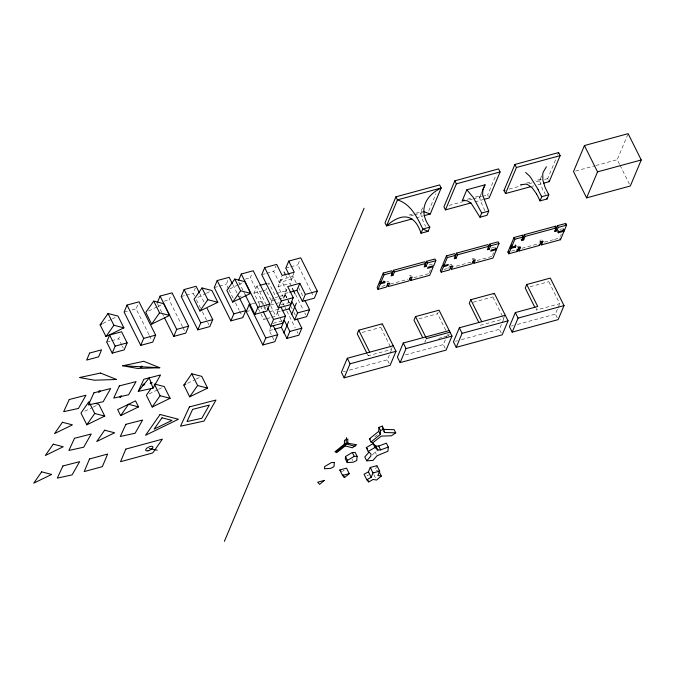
<?xml version="1.0" encoding="UTF-8"?>
<svg xmlns="http://www.w3.org/2000/svg" width="675" height="675" viewBox="0 0 675 675"><rect width="100%" height="100%" fill="white"/><g stroke="black" fill="none" stroke-linecap="round" stroke-linejoin="round"><path stroke-width="0.51" stroke-dasharray="3.38 2.53" d="M541.654 175.854L539.789 180.343A11.011 3.308 55.3 0 0 539.738 181.238L543.257 191.354M422.887 207.723C418.044 213.781 423.157 220.539 425.528 226.302M121.88 345.246L118.657 338.774L120.488 334.395M149.006 334.724L136.088 308.812L138.291 303.564M182.503 326.666L169.121 299.827L171.323 294.578M194.569 296.063L193.185 293.288L195.379 288.039M228.547 288.925L226.235 284.302L228.437 279.053M263.672 304.585L250.298 277.754L252.129 273.383M259.521 304.256L253.986 293.152L256.922 286.149L258.922 285.609M258.567 307.53L261.132 301.404L257.141 302.493M296.182 282.833L292.958 276.353L280.986 279.61L286.521 290.714L283.584 297.709L271.493 300.999L265.958 289.896L266.692 288.149M268.161 284.648L268.895 282.901L274.43 293.996L272.962 297.498M293.912 273.08L291.347 279.197L279.256 282.488L273.721 271.384L275.923 266.136M265.748 318.963L263.731 319.511L264.465 317.756M271.493 300.999L272.599 298.375M279.256 282.488L281.829 276.362M271.021 303.37L272.489 299.869M283.584 297.709L278.049 286.605L280.986 279.61M273.881 339.863L269.266 330.615L270.734 327.113M281.644 321.359L277.028 312.103L278.497 308.602M289.406 302.847L284.791 293.591L287.727 286.597M271.797 317.317L275.822 316.221L278.758 309.226L268.684 311.96M283.728 298.367L285.196 294.865L280.201 296.224M291.406 286.132L290.022 283.357L292.958 276.353M310.702 290.748L297.785 264.845L299.987 259.597M428.726 210.954L436.008 193.607M390.825 347.524L391.736 349.355L368.187 355.759L368.938 353.97M390.369 346.604L380.776 327.375L382.286 323.789M389.197 363.479L387.357 359.792L389.711 354.181M390.108 353.253L392.487 347.558M429.258 272.641L430.448 269.806M448.664 268.194L449.744 265.621M484.903 210.693L480.305 200.559L479.663 197.235L482.448 190.595M479.663 197.235L481.629 192.949M426.085 339.457L424.955 342.149L423.588 339.398M445.77 330.244L437.552 313.757L438.303 311.968M488.405 196.459L487.645 194.94L496.133 174.69M376.945 465.649L375.114 470.011L378.599 470.576M445.171 348.258L443.332 344.571L445.686 338.96M446.074 338.032L447.643 334.285M449.263 333.948L448.512 335.745L447.601 333.914M492.438 255.462L493.627 252.627M502.419 316.136L492.826 296.899L494.328 293.321M516.24 249.826L516.485 249.252M548.083 179.364L547.695 178.605L556.538 157.537M557.575 155.056L557.837 154.44M501.247 333.011L499.407 329.324L501.795 323.629M502.192 322.684L505.288 315.301M538.987 243.127L539.224 242.561M539.705 241.414L539.949 240.84M559.938 237.254L560.258 236.478M560.587 235.71L561.237 234.166M536.954 308.273L536.203 310.07L559.761 303.666L548.8 281.677L549.551 279.889M619.566 164.396L617.228 159.697L627.733 134.637M557.221 317.79L555.382 314.103L557.769 308.407M558.166 307.462L559.761 303.666M539.865 180.107L541.198 179.145M420.989 212.254L422.483 211.477M372.406 455.009L375.131 451.904L378.38 450.2M342.546 471.471L344.132 470.146M374.76 436.86L378.861 433.637M366.854 475.951L368.609 474.972M102.954 323.443L111.434 319.309M112.371 318.853L115.197 317.478M148.627 311.023L157.098 306.889M158.043 306.433L161.806 304.594M197.843 297.43L205.377 293.76M206.322 293.304L210.085 291.465M229.686 288.976L238.165 284.842M239.102 284.386L242.873 282.555M84.746 411.218L92.281 407.548M93.218 407.093L96.989 405.253M149.175 393.905L157.655 389.77M158.591 389.315L162.363 387.475M187.625 383.248L195.151 379.578M196.096 379.114L199.859 377.283M540.962 179.179L535.216 180.748M409.084 215.047L415.041 213.427M416.036 213.157L421.993 211.537M526.551 183.102L531.503 181.752M467.345 199.235L471.386 198.138M475.436 197.032L480.49 195.657M410.434 215.932L413.48 215.106M414.501 214.827L422.634 212.617M449.01 205.445L463.244 201.572M469.344 199.91L472.399 199.083M473.411 198.804L481.545 196.594M482.557 196.315L487.645 194.94M509.186 189.076L521.682 185.684M528.964 183.701L532.086 182.849M536.254 181.718L541.451 180.301M544.573 179.457L547.695 178.605M575.547 171.037L594.861 165.78M595.873 165.502L617.228 159.697M416.019 217.882L423.132 215.941M474.93 201.859L483.064 199.648M532.297 186.258L533.706 185.878M537.941 184.722L542.168 183.575M124.124 312.069L128.115 310.981M132.106 309.901L136.088 308.812M164.135 301.185L169.121 299.827M181.212 296.544L185.203 295.456M186.199 295.186L193.185 293.288M214.262 287.55L218.253 286.47M219.257 286.2L226.235 284.302M245.312 279.113L250.298 277.754M261.748 274.641L265.739 273.552M266.735 273.282L273.721 271.384M285.812 268.102L289.803 267.013M290.798 266.743L297.785 264.845M238.022 296.907L242.055 295.81M253.986 293.152L261.968 290.984M262.963 290.706L265.958 289.896M278.049 286.605L290.022 283.357M276.446 293.456L286.521 290.714M106.684 342.031L110.675 340.942M111.67 340.673L118.657 338.774M284.791 293.591L289.828 292.224M252.155 303.851L256.146 302.763M275.214 297.574L279.205 296.494M246.223 311.664L250.214 310.576M270.287 305.117L279.264 302.678M280.977 304.83L289.035 302.636M429.055 265.005L432.894 263.967M491.273 248.088L496.074 246.78M559.803 229.449L561.727 228.926M562.688 228.665L563.65 228.403M386.927 281.948L388.817 281.433M409.438 275.83L411.32 275.316M450.107 264.769L451.988 264.254M474.5 258.137L472.61 258.643L471.175 262.077L453.499 266.887M517.683 246.392L518.94 246.046M540.186 240.266L541.443 239.929M277.028 312.103L281.062 311.006M381.78 286.386L385.493 285.382M390.319 284.065L407.995 279.256M413.876 277.661L428.861 273.586M444.032 269.46L447.744 268.448M477.056 260.483L492.041 256.407M511.473 251.117L515.05 250.147M521.994 248.257L537.46 244.055M544.43 242.156L553.289 239.752M554.555 239.406L559.617 238.03M266.76 318.684L270.785 317.596M273.215 323.342L282.277 320.878M269.266 330.615L273.299 329.518M362.129 332.446L380.776 327.375M473.2 302.24L492.826 296.899M530.153 286.748L548.8 281.677M418.905 318.836L437.552 313.757M480.229 325.291L503.786 318.887L502.875 317.048M438.699 338.411L442.623 337.348M443.61 337.078L446.555 336.277M343.406 371.748L345.406 371.208M349.397 370.119L387.357 359.792M405.371 354.898L443.332 344.571M455.456 341.28L457.456 340.732M461.447 339.643L499.407 329.324M511.422 326.059L513.422 325.51M517.421 324.43L555.382 314.103M620.038 165.333L629.395 184.115M367.267 353.928L368.187 355.759M311.158 291.676L313.47 296.3M298.493 287.457L303.1 296.713M289.499 275.501L291.347 279.197M375.131 451.904L376.287 454.224M295.557 294.452L302.94 309.26M304.779 312.964L305.707 314.812M285.879 275.56L286.774 277.349M285.196 294.865L287.499 299.489M287.963 300.417L289.347 303.193M290.731 305.969L292.115 308.745M293.962 312.441L295.346 315.217M373.849 474.559L375.671 478.212M282.724 302.788L284.563 306.492M285.027 307.412L286.411 310.188M286.875 311.116L295.177 327.772M297.017 331.476L297.945 333.323M351.962 459.084L352.73 460.628M270.751 306.045L275.822 316.221M256.922 286.149L265.688 303.733M266.152 304.661L267.536 307.437M264.136 305.513L265.984 309.218M261.132 301.404L263.436 306.037M263.9 306.956L265.283 309.732M260.449 306.104L262.752 310.728M258.196 308.407L260.508 313.031M260.963 313.959L263.731 319.511M238.79 281.939L242.941 290.267M243.861 292.115L245.244 294.891M232.858 284.698L237.009 293.026M237.473 293.954L238.857 296.73M229.002 289.853L233.618 299.101M235.465 302.805L239.153 310.205M239.617 311.133L242.384 316.685M199.808 293.692L203.96 302.02M196.408 299.767L198.72 304.391M199.176 305.319L200.559 308.095M202.407 311.791L208.87 324.751M182.959 327.586L184.807 331.29M157.613 304.012L161.764 312.339M162.683 314.187L163.612 316.043M149.47 335.644L151.774 340.276M122.344 346.174L123.263 348.022M545.383 194.349A76.773 22.461 55.5 0 1 544.134 191.793"/><path stroke-width="1.01" d="M344.334 444.226L344.495 440.303L347.853 439.028L347.676 443.205L356.602 444.757L352.299 447.778L345.262 445.913L337.07 452.351L334.96 451.803L344.334 444.226L348.131 442.986M378.751 431.308L369.377 438.885L370.938 442.015L380.312 434.438L378.751 431.308L378.911 427.393L382.278 426.111L383.839 429.241L384.488 432.506L395.719 432.818L394.158 429.688L382.927 429.376M380.312 434.438L380.472 430.523L378.911 427.393M346.435 437.56L346.132 443.947L345.262 445.913M357.1 456.308L356.754 460.477L353.506 462.173L347.245 462.577L345.322 458.713L345.507 456.502L352.308 452.503L355.168 452.444L357.1 456.308L354.232 456.368L347.431 460.367L347.245 462.577M366.711 460.822L370.803 456.173L370.988 453.954L368.196 451.465L366.272 447.601L373.073 443.61L375.857 446.099L378.726 446.04L386.37 443.171L388.294 447.036L387.948 451.204L377.055 455.768L372.971 460.417L366.711 460.822L364.787 456.958L368.871 452.301M109.62 335.028L106.684 342.031L112.219 353.135L124.192 349.878L127.128 342.875L121.584 331.771L109.62 335.028L115.155 346.132L112.219 353.135M127.052 305.066L124.124 312.069L140.729 345.381L152.702 342.124L155.638 335.121L139.025 301.818L127.052 305.066L143.665 338.377L140.729 345.381M157.148 303.083L160.085 296.089L172.057 292.832L188.662 326.143L185.726 333.138L173.762 336.395L164.531 317.891M199.344 292.764L196.113 286.284L184.148 289.541L181.212 296.544L197.817 329.856L209.79 326.599L212.726 319.596L207.191 308.492M173.762 336.395L176.69 329.4L160.085 296.089M232.403 283.778L229.171 277.298L217.198 280.555L214.262 287.55L230.875 320.861L242.84 317.613L245.776 310.61L239.321 297.658M197.817 329.856L200.753 322.852L184.148 289.541M238.688 280.133L241.262 274.016L253.235 270.759L269.84 304.071L266.903 311.065L254.931 314.322L245.244 294.891M230.875 320.861L233.803 313.867L217.198 280.555M251.159 304.121L249.159 304.661L246.223 311.664L262.837 344.976L274.809 341.719L277.737 334.716L273.13 325.468M288.748 261.098L294.283 272.202L282.192 275.493L276.657 264.389L264.684 267.646L261.748 274.641L278.362 307.952L290.326 304.695L293.262 297.7L287.727 286.597L299.818 283.306L305.353 294.41L302.417 301.404L314.39 298.156L317.326 291.153L300.721 257.842L288.748 261.098L285.812 268.102L289.043 274.573M254.931 314.322L257.867 307.319L241.262 274.016M262.837 344.976L265.773 337.973L249.159 304.661M280.893 306.956L285.5 316.204L282.572 323.207L270.599 326.464L273.535 319.461L267.992 308.357M278.362 307.952L281.289 300.949L264.684 267.646M286.892 338.428L281.357 327.324L284.293 320.33L289.828 331.433L286.892 338.428L298.865 335.171L301.801 328.177L297.186 318.921M294.654 319.916L289.119 308.812L292.056 301.818L297.591 312.922L294.654 319.916L306.627 316.659L309.563 309.665L304.948 300.409M302.417 301.404L296.882 290.301L299.818 283.306M283.787 333.07L288.613 321.562M291.549 314.567L296.376 303.05M224.404 541.333L364.095 208.212M424.153 215.671L430.253 214.009L441.163 187.979L439.644 184.933L395.93 196.822L385.012 222.843L386.539 225.897L411.952 218.987M393.238 345.769L347.288 358.265L341.407 372.288L344.166 377.823L390.116 365.327L395.997 351.295L382.286 323.789L358.729 330.193L357.227 333.779L366.812 353.008M381.198 281.711L379.434 282.192L377.148 287.643L378 289.356L386.345 287.086L388.091 283.154M380.759 282.774L384.117 274.767L392.462 272.498L391.61 270.793L383.265 273.063L379.907 281.07L380.759 282.774L385.155 281.576L384.683 282.698L380.287 283.897L378 289.356M344.166 377.823L350.047 363.791L347.288 358.265M393.491 270.278L391.019 275.932L392.901 275.417L394.343 271.983L393.491 270.278L424.752 261.782L425.604 263.486L424.17 266.912L426.052 266.406L427.486 262.972L426.642 261.267L434.978 258.998L435.831 260.702L433.747 265.672L427.984 267.233L427.511 268.355L433.274 266.794L429.713 275.29L410.729 280.454L409.885 278.75M410.602 277.028L408.848 280.96L388.226 286.571L389.669 283.137L387.779 283.652M421.04 233.238C414.484 213.131 401.212 212.785 386.539 225.897L397.448 199.868L441.163 187.979C424.482 196.18 418.12 211.385 429.84 227.129L428.085 231.323L421.04 233.238L422.795 229.044C417.26 217.35 410.788 204.019 397.448 199.868L395.93 196.822M410.729 280.454L412.172 277.02L410.282 277.535M484.085 199.37L489.164 197.986L500.082 171.956L498.555 168.91L454.84 180.799L443.931 206.828L445.449 209.874L470.863 202.964M445.449 209.874L456.368 183.845L454.84 180.799M426.642 261.267L425.199 264.693L426.052 266.406M485.038 184.815L482.844 189.65L482.617 195.041L488.759 211.106L486.996 215.3L479.95 217.215L471.032 203.082L466.931 200.703L462.282 200.61L466.83 189.768L485.038 184.815L482.389 191.143M449.212 330.548L403.262 343.043L397.381 357.067L400.14 362.602L446.091 350.106L451.972 336.074L439.054 310.179L415.505 316.583L413.994 320.169L422.677 337.567M400.14 362.602L406.021 348.57L403.262 343.043M495.602 247.902L496.454 249.607L490.691 251.176L491.164 250.054L496.927 248.484L499.011 243.523L498.158 241.819L489.814 244.088L490.666 245.793L489.232 249.218L487.342 249.733L488.784 246.299L487.932 244.595L456.671 253.1L457.523 254.804L456.081 258.238L454.199 258.744L455.633 255.319L454.781 253.614L446.445 255.876L443.087 263.891L443.939 265.596L448.335 264.398L447.862 265.52L443.467 266.718L441.18 272.168L449.516 269.907L450.959 266.473L452.841 265.958L451.406 269.392L472.028 263.782L473.774 259.85M443.939 265.596L447.297 257.588L446.445 255.876M451.271 265.967L450.554 267.688L451.406 269.392M456.671 253.1L455.228 256.534L456.081 258.238M381.333 476.052L376.582 480.035L373.098 479.469L368.702 481.916L366.778 479.756L364.053 474.28L368.44 471.825L370.271 467.463L376.945 465.649L379.679 471.125L377.848 475.487L381.333 476.052L379.055 471.487M479.95 217.215L481.714 213.022L473.352 197.564L466.83 189.768M366.778 479.756L371.174 477.301L372.997 472.939L370.271 467.463M530.888 186.646L505.507 193.548L503.98 190.493L514.898 164.464L558.613 152.575L560.132 155.63L549.222 181.659L543.577 183.187M496.454 249.607L492.893 258.112L473.909 263.267L475.343 259.841L473.462 260.348M505.507 193.548L516.417 167.518L514.898 164.464M489.814 244.088L488.379 247.514L489.232 249.218M505.288 315.301L459.337 327.797L453.457 341.82L456.216 347.347L502.166 334.851L508.047 320.827L494.328 293.321L470.77 299.725L469.268 303.303L478.862 322.54M456.216 347.347L462.097 333.323L459.337 327.797M517.961 246.957L518.527 248.096L517.092 251.53L508.748 253.792L507.904 252.087L510.19 246.637L511.287 246.333M515.337 244.882L515.903 246.021L511.507 247.219L510.654 245.514L514.013 237.507L522.357 235.238L523.209 236.942L521.767 240.376L523.657 239.861L525.091 236.427L524.239 234.723L555.508 226.218L556.352 227.922L554.917 231.356L556.799 230.842L558.242 227.416L557.39 225.712L565.734 223.442L566.578 225.146L564.502 230.116L558.731 231.677L558.267 232.799L564.03 231.238L563.178 229.525L562.857 230.302M508.748 253.792L511.034 248.341L510.19 246.637M511.507 247.219L514.865 239.212L514.013 237.507M511.034 248.341L515.438 247.143L515.903 246.021M522.121 235.811L522.357 235.238M540.751 241.405L541.038 241.979L539.595 245.405L518.974 251.016L518.13 249.311L518.847 247.59M523.657 239.861L522.804 238.157L524.239 234.723M558.352 153.2L558.613 152.575M518.974 251.016L520.417 247.582L519.851 246.442M548.488 194.206L548.809 194.771L547.054 198.965L540.008 200.888L541.763 196.687L541.485 196.104M564.03 231.238L560.461 239.735L541.485 244.898L540.633 243.186L541.35 241.473M541.485 244.898L542.919 241.464L542.641 240.891M584.423 145.555L573.514 171.585L586.617 197.876L630.332 185.988L641.25 159.967L628.138 133.667L584.423 145.555L597.535 171.855L586.617 197.876M526.745 284.504L537.705 306.484L515.312 312.576L509.431 326.599L512.182 332.125L558.141 319.629L564.022 305.606L550.302 278.1L526.745 284.504L525.243 288.082L534.836 307.319M555.027 227.365L555.508 226.218M512.182 332.125L518.062 318.102L515.312 312.576M556.799 230.842L555.947 229.137L557.39 225.712M565.431 224.151L565.734 223.442M138.248 391.399L143.834 379.249L160.557 374.946L153.056 388.142L138.248 391.399L149.226 377.857L153.056 388.142M100.128 324.818L108.034 313.504L118.024 316.094L123.879 327.839L105.983 336.555L100.128 324.818L102.018 323.899M105.983 336.555L113.889 325.249L108.034 313.504M153.706 301.084L145.8 312.398L151.656 324.143L169.543 315.419L163.688 303.683L153.706 301.084L159.562 312.829L169.543 315.419M151.656 324.143L159.562 312.829M86.83 424.803L94.736 413.488L88.881 401.743L80.975 413.058L86.83 424.803L104.726 416.078L98.871 404.342L94.871 403.304M201.985 287.955L194.079 299.27L199.935 311.006L217.823 302.29L211.975 290.545L201.985 287.955L207.841 299.7L217.823 302.29M120.639 415.606L128.554 404.291L138.535 406.89L135.532 400.866L117.636 409.582L120.639 415.606L138.535 406.89M199.935 311.006L207.841 299.7M150.871 388.817L146.348 395.28L152.204 407.025L170.1 398.301L164.244 386.564L155.258 384.227M234.773 279.045L226.859 290.351L232.715 302.096L250.611 293.38L244.755 281.635L234.773 279.045L240.621 290.782L250.611 293.38M152.204 407.025L160.11 395.71L154.254 383.965M232.715 302.096L240.621 290.782M183.853 385.079L191.759 373.773L201.749 376.363L207.605 388.108L189.709 396.824L183.853 385.079L185.735 384.159M189.709 396.824L197.615 385.509L191.759 373.773M546.379 166.801L543.265 172.057A11.011 9.467 -66.7 0 0 542.759 173.964L542.877 180.115L545.02 187.152A59.046 50.625 -67 0 0 545.957 189.16A83.557 71.685 -67 0 0 548.539 194.164M395.719 432.818L391.508 435.772L381.24 436.126L373.047 442.572L370.938 442.015M344.486 477.613L349.237 473.631L346.511 468.155L339.829 469.977L342.562 475.453L344.486 477.613L343.119 474.879M336.091 452.039L346.132 443.947L355.067 446.276M368.196 451.465L374.996 447.474L377.789 449.963L380.649 449.904L388.294 447.036M380.472 430.523L383.839 429.241M520.467 184.781L525.867 184.132A11.011 9.458 -66.9 0 1 527.521 184.545L532.035 187.642L536.574 193.902M456.368 183.845L500.082 171.956M516.417 167.518L560.132 155.63M462.282 200.61L464.307 200.062M503.98 190.493L505.027 190.207M597.535 171.855L641.25 159.967M429.84 227.129L422.795 229.044L428.085 231.323M481.714 213.022L488.759 211.106M541.763 196.687L548.809 194.771M259.917 285.339L266.903 283.441M289.828 292.224L296.882 290.301M115.155 346.132L127.128 342.875M143.665 338.377L155.638 335.121M176.69 329.4L188.662 326.143M200.753 322.852L212.726 319.596M233.803 313.867L245.776 310.61M257.867 307.319L269.84 304.071M281.289 300.949L293.262 297.7M305.353 294.41L317.326 291.153M394.343 271.983L425.604 263.486M427.486 262.972L435.831 260.702M447.297 257.588L455.633 255.319M457.523 254.804L488.784 246.299M490.666 245.793L499.011 243.523M514.865 239.212L523.209 236.942M525.091 236.427L556.352 227.922M558.242 227.416L566.578 225.146M522.172 238.326L522.804 238.157M555.322 229.314L555.947 229.137M510.654 245.514L511.76 245.211M282.066 310.736L289.119 308.812M518.527 248.096L520.417 247.582M541.038 241.979L542.919 241.464M507.904 252.087L509.093 251.767M518.13 249.311L519.413 248.957M540.633 243.186L541.898 242.848M273.535 319.461L285.5 316.204M297.591 312.922L309.563 309.665M274.303 329.24L281.357 327.324M265.773 337.973L277.737 334.716M289.828 331.433L301.801 328.177M450.014 332.159L426.465 338.563L415.505 316.583M350.047 363.791L395.997 351.295M406.021 348.57L451.972 336.074M462.097 333.323L508.047 320.827M518.062 318.102L564.022 305.606M342.562 475.453L349.237 473.631M372.997 472.939L379.679 471.125M122.707 365.799L143.733 361.302L159.773 367.732L137.675 368.449L122.707 365.799L159.773 367.732M369.377 438.885L370.516 439.121M149.318 448.571L157.224 450.208M423.664 211.587L430.253 214.009M113.889 325.249L123.879 327.839M197.615 385.509L207.605 388.108M160.11 395.71L170.1 398.301M94.736 413.488L104.726 416.078M525.639 172.437L529.343 175.846A11.011 3.291 55.2 0 1 530.567 177.297L538.312 189.743M366.272 447.601L367.664 448.85M339.829 469.977L341.111 471.42M546.742 198.374L547.054 198.965M548.842 180.892L549.222 181.659M564.072 229.255L564.502 230.116M558.166 230.546L558.731 231.677M557.702 231.668L558.267 232.799M560.039 238.882L560.461 239.735M554.631 230.791L554.917 231.356M539.173 244.552L539.595 245.405M521.201 239.237L521.767 240.376M514.865 246.004L515.438 247.143M516.67 250.678L517.092 251.53M473.057 261.562L473.909 263.267M470.77 299.725L481.731 321.705M443.467 266.718L442.614 265.013L440.328 270.464L441.18 272.168M392.057 273.712L392.901 275.417M383.265 273.063L384.117 274.767M387.374 284.867L388.226 286.571M383.839 280.994L384.683 282.698M379.434 282.192L380.287 283.897M358.729 330.193L369.689 352.173M383.704 430.937L384.488 432.506M378.726 446.04L380.649 449.904M375.857 446.099L377.789 449.963M373.073 443.61L374.996 447.474M284.091 271.983L285.432 274.666M292.309 288.453L294.983 293.811M368.44 471.825L371.174 477.301M367.791 480.094L368.702 481.916M352.308 452.503L354.232 456.368M345.507 456.502L347.431 460.367M263.216 311.656L270.599 326.464M539.738 200.273L540.008 200.888M382.278 426.111L382.759 428.558M547.602 198.678A76.773 22.461 55.5 0 1 547.29 198.079M536.532 193.928A62.944 54 -67 0 1 537.578 195.851A83.565 71.685 -67 0 1 539.679 200.315M538.051 189.641A62.927 18.681 55.3 0 1 539.063 191.616A83.557 24.899 55.3 0 1 541.232 195.978M334.327 462.502L333.982 466.661L330.733 468.366L324.473 468.771L324.667 466.552L331.459 462.561L334.327 462.502M89.589 353.084L86.653 360.087L98.626 356.83L101.562 349.827L89.589 353.084M89.505 458.983L84.223 471.58L102.355 466.644L107.637 454.047L89.505 458.983M125.82 449.103L120.538 461.7L152.769 452.933L162.371 439.163L125.82 449.103M69.255 399.524L63.669 411.683L78.477 408.426L85.987 395.221L69.255 399.524M93.943 392.816L88.358 404.966L103.165 401.718L110.666 388.513L93.943 392.816M74.503 438.294L68.918 450.444L83.725 447.196L91.235 433.991L74.503 438.294M62.902 465.969L57.316 478.119L72.124 474.871L79.633 461.666L62.902 465.969M119.34 385.906L113.746 398.064L128.554 394.808L136.063 381.603L119.34 385.906M125.896 424.322L120.31 436.472L135.118 433.223L142.619 420.019L125.896 424.322M189.388 406.898L180.512 426.212L204.044 421.048L215.975 400.056L189.388 406.898M192.603 409.387L187.017 421.538L201.825 418.289L209.326 405.084L192.603 409.387M62.446 422.272L54.54 433.586L72.428 424.862L62.446 422.272M53.258 444.175L45.352 455.482L63.247 446.766L53.258 444.175M41.656 471.842L33.75 483.157L51.646 474.441L41.656 471.842M104.65 430.194L96.744 441.509L114.632 432.793L104.65 430.194M160.085 414.492L145.555 435.274L178.428 419.259L160.085 414.492M162.008 417.808L154.102 429.114L171.99 420.398L162.008 417.808M324.363 480.398L319.613 484.38L317.689 482.212L324.363 480.398M100.524 373.056L79.498 377.544L94.475 380.202L116.572 379.485L100.524 373.056M148.095 450.765A3.991 1.654 -26.5 0 0 152.896 446.825A3.991 1.654 -26.5 0 0 146.947 448.132A3.991 1.654 -26.5 0 0 148.095 450.765M150.803 383.569A1.021 0.422 -26.5 0 0 152.061 382.565A1.021 0.422 -26.5 0 0 150.559 382.868A1.021 0.422 -26.5 0 0 150.803 383.569M143.404 385.189A1.021 0.422 -26.5 0 0 144.653 384.193A1.021 0.422 -26.5 0 0 143.151 384.497A1.021 0.422 -26.5 0 0 143.404 385.189M98.997 391.989A1.021 0.422 -26.5 0 0 100.254 390.994A1.021 0.422 -26.5 0 0 98.753 391.298A1.021 0.422 -26.5 0 0 98.997 391.989M120.319 397.111A1.021 0.422 -26.5 0 0 121.576 396.107A1.021 0.422 -26.5 0 0 120.074 396.411A1.021 0.422 -26.5 0 0 120.319 397.111M140.898 367.327A1.021 0.422 -26.5 0 0 142.155 366.331A1.021 0.422 -26.5 0 0 140.653 366.635A1.021 0.422 -26.5 0 0 140.898 367.327"/></g></svg>
